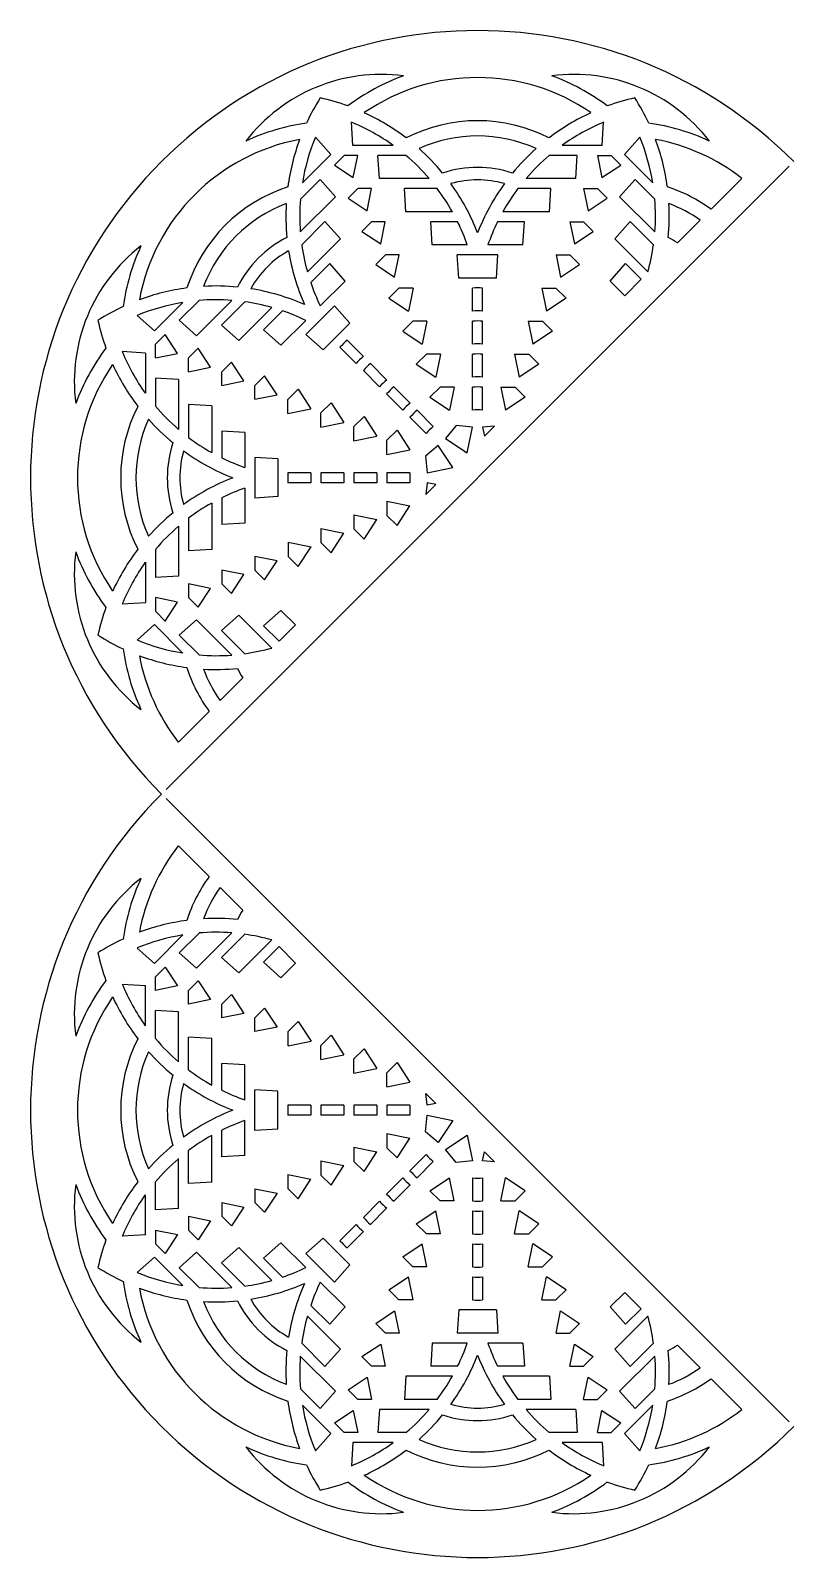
# Model space of a CAD drawing. Extents: x 56 to 304, y -10 to 237.
# Drawn here: x 56.2 to 179.6, y -10.1 to 237.4 of the extents above; entities that cross this region are included whole.
import ezdxf

# ---------------------------------------------------------------- set-up
doc = ezdxf.new("R2010")
doc.units = 0
doc.layers.get('0').update_dxf_attribs({"linetype": 'CONTINUOUS'})

msp = doc.modelspace()

# ---------------------------------------------------------------- linework, layer by layer
for p, q in [((108.53, 218.78), (108.31, 222.54)), ((148.97, 218.78), (149.19, 222.54)), ((104.95, 217.3), (102.45, 220.11)), ((115.05, 218.78), (108.53, 218.78)), ((148.97, 218.78), (142.45, 218.78)), ((152.55, 217.3), (155.05, 220.11)), ((78.22, 114.37), (179.28, 215.43)), ((104.95, 217.3), (100.34, 212.69)), ((105.53, 215.59), (107.1, 217.16)), ((105.53, 215.59), (108.59, 213.57)), ((109.33, 217.16), (107.1, 217.16)), ((108.59, 213.57), (109.33, 217.16)), ((117.12, 217.16), (112.59, 217.16)), ((112.82, 213.4), (112.59, 217.16)), ((144.91, 217.16), (140.37, 217.16)), ((144.68, 213.4), (144.91, 217.16)), ((148.17, 217.16), (148.91, 213.57)), ((148.17, 217.16), (150.4, 217.16)), ((148.91, 213.57), (151.97, 215.59)), ((151.97, 215.59), (150.4, 217.16)), ((157.16, 212.69), (152.55, 217.3)), ((103.22, 213.28), (100.02, 210.07)), ((105.72, 210.46), (103.22, 213.28)), ((120.9, 213.4), (112.82, 213.4)), ((144.68, 213.4), (136.6, 213.4)), ((151.78, 210.46), (154.28, 213.28)), ((157.48, 210.07), (154.28, 213.28)), ((166.62, 208.43), (171.62, 213.43)), ((105.72, 210.46), (100, 204.75)), ((107.76, 210.21), (109.33, 211.78)), ((111.56, 211.78), (109.33, 211.78)), ((110.82, 208.19), (111.56, 211.78)), ((122.21, 211.78), (116.88, 211.78)), ((117.11, 208.02), (116.88, 211.78)), ((140.62, 211.78), (135.29, 211.78)), ((140.39, 208.02), (140.62, 211.78)), ((145.94, 211.78), (148.17, 211.78)), ((145.94, 211.78), (146.68, 208.19)), ((149.74, 210.21), (148.17, 211.78)), ((157.5, 204.75), (151.78, 210.46)), ((107.76, 210.21), (110.82, 208.19)), ((124.66, 208.02), (117.11, 208.02)), ((140.39, 208.02), (132.84, 208.02)), ((146.68, 208.19), (149.74, 210.21)), ((103.99, 206.44), (100.23, 202.68)), ((106.49, 203.63), (103.99, 206.44)), ((109.99, 204.83), (111.56, 206.4)), ((113.78, 206.4), (111.56, 206.4)), ((113.05, 202.81), (113.78, 206.4)), ((121.4, 202.65), (121.17, 206.4)), ((125.52, 206.4), (121.17, 206.4)), ((136.33, 206.4), (131.98, 206.4)), ((136.1, 202.65), (136.33, 206.4)), ((143.72, 206.4), (144.45, 202.81)), ((143.72, 206.4), (145.94, 206.4)), ((147.51, 204.83), (145.94, 206.4)), ((151.01, 203.63), (153.51, 206.44)), ((157.27, 202.68), (153.51, 206.44)), ((161.18, 202.99), (164.85, 206.66)), ((106.49, 203.63), (101.15, 198.29)), ((109.99, 204.83), (113.05, 202.81)), ((144.45, 202.81), (147.51, 204.83)), ((156.35, 198.29), (151.01, 203.63)), ((112.22, 199.45), (113.79, 201.02)), ((116.01, 201.02), (113.79, 201.02)), ((115.28, 197.43), (116.01, 201.02)), ((127.08, 202.65), (121.4, 202.65)), ((132.04, 201.02), (125.46, 201.02)), ((125.68, 197.27), (125.46, 201.02)), ((136.1, 202.65), (130.42, 202.65)), ((131.82, 197.27), (132.04, 201.02)), ((141.49, 201.02), (142.22, 197.43)), ((141.49, 201.02), (143.71, 201.02)), ((145.28, 199.45), (143.71, 201.02)), ((104.77, 199.61), (101.69, 196.53)), ((107.26, 196.79), (104.77, 199.61)), ((112.22, 199.45), (115.28, 197.43)), ((142.22, 197.43), (145.28, 199.45)), ((150.24, 196.79), (152.73, 199.61)), ((155.27, 197.07), (152.73, 199.61)), ((107.26, 196.79), (103.24, 192.77)), ((114.36, 194), (116, 195.63)), ((118.31, 195.63), (116, 195.63)), ((118.31, 195.63), (117.54, 191.9)), ((131.82, 197.27), (125.68, 197.27)), ((127.94, 191.92), (127.94, 195.65)), ((129.56, 191.92), (129.56, 195.65)), ((139.15, 195.65), (141.46, 195.65)), ((139.15, 195.65), (139.92, 191.92)), ((143.1, 194.02), (141.46, 195.65)), ((152.61, 194.42), (150.24, 196.79)), ((152.61, 194.42), (155.27, 197.07)), ((80.96, 193.31), (76.35, 188.71)), ((83.58, 193.63), (80.37, 190.43)), ((88.9, 193.65), (83.19, 187.93)), ((90.98, 193.42), (87.21, 189.66)), ((114.36, 194), (117.54, 191.9)), ((143.1, 194.02), (139.92, 191.92)), ((73.54, 191.2), (76.35, 188.71)), ((95.37, 192.5), (90.03, 187.16)), ((97.12, 191.96), (94.05, 188.89)), ((105.54, 192.77), (100.88, 188.11)), ((108.03, 189.95), (105.54, 192.77)), ((83.19, 187.93), (80.37, 190.43)), ((90.03, 187.16), (87.21, 189.66)), ((96.86, 186.39), (94.05, 188.89)), ((100.88, 190.41), (96.86, 186.39)), ((108.03, 189.95), (103.7, 185.62)), ((116.6, 188.67), (118.23, 190.3)), ((116.6, 188.67), (119.78, 186.57)), ((120.54, 190.3), (118.23, 190.3)), ((120.54, 190.3), (119.78, 186.57)), ((127.94, 186.57), (127.94, 190.3)), ((129.56, 186.57), (129.56, 190.3)), ((136.96, 190.3), (137.72, 186.57)), ((136.96, 190.3), (139.27, 190.3)), ((140.9, 188.67), (137.72, 186.57)), ((140.9, 188.67), (139.27, 190.3)), ((78.07, 188.12), (76.49, 186.55)), ((76.49, 184.32), (76.49, 186.55)), ((80.09, 185.06), (78.07, 188.12)), ((83.44, 185.89), (81.87, 184.32)), ((85.46, 182.83), (83.44, 185.89)), ((103.7, 185.62), (100.88, 188.11)), ((109.07, 183.43), (106.43, 186.07)), ((110.22, 184.58), (107.58, 187.22)), ((74.87, 185.12), (71.11, 185.35)), ((74.87, 185.12), (74.87, 178.6)), ((76.49, 184.32), (80.09, 185.06)), ((81.87, 182.09), (81.87, 184.32)), ((88.82, 183.66), (87.25, 182.09)), ((90.84, 180.6), (88.82, 183.66)), ((114, 180.8), (111.36, 183.44)), ((118.81, 183.32), (120.44, 184.95)), ((118.81, 183.32), (121.99, 181.22)), ((122.76, 184.95), (120.44, 184.95)), ((122.76, 184.95), (121.99, 181.22)), ((127.94, 181.22), (127.94, 184.95)), ((129.56, 181.22), (129.56, 184.95)), ((134.74, 184.95), (135.51, 181.22)), ((134.74, 184.95), (137.05, 184.95)), ((138.69, 183.32), (135.51, 181.22)), ((138.69, 183.32), (137.05, 184.95)), ((76.49, 181.06), (76.49, 176.53)), ((80.25, 180.83), (76.49, 181.06)), ((80.25, 180.83), (80.25, 172.75)), ((81.87, 182.09), (85.46, 182.83)), ((87.25, 179.87), (87.25, 182.09)), ((94.2, 181.44), (92.63, 179.86)), ((96.22, 178.37), (94.2, 181.44)), ((112.85, 179.65), (110.22, 182.29)), ((87.25, 179.87), (90.84, 180.6)), ((92.63, 177.64), (92.63, 179.86)), ((92.63, 177.64), (96.22, 178.37)), ((99.64, 179.25), (98, 177.61)), ((99.64, 179.25), (101.73, 176.07)), ((116.64, 175.87), (114, 178.5)), ((117.79, 177.01), (115.15, 179.65)), ((121.03, 177.97), (122.66, 179.6)), ((124.97, 179.6), (122.66, 179.6)), ((124.97, 179.6), (124.21, 175.87)), ((127.94, 175.87), (127.94, 179.6)), ((129.56, 175.87), (129.56, 179.6)), ((132.53, 179.6), (134.84, 179.6)), ((132.53, 179.6), (133.29, 175.87)), ((136.47, 177.97), (134.84, 179.6)), ((81.87, 176.77), (81.87, 171.44)), ((85.63, 176.54), (81.87, 176.77)), ((85.63, 176.54), (85.63, 168.99)), ((98, 175.3), (98, 177.61)), ((98, 175.3), (101.73, 176.07)), ((104.98, 177.06), (103.35, 175.42)), ((104.98, 177.06), (107.08, 173.88)), ((121.57, 173.23), (118.93, 175.87)), ((121.03, 177.97), (124.21, 175.87)), ((136.47, 177.97), (133.29, 175.87)), ((103.35, 173.11), (103.35, 175.42)), ((103.35, 173.11), (107.08, 173.88)), ((110.33, 174.84), (108.7, 173.21)), ((110.33, 174.84), (112.43, 171.66)), ((120.42, 172.08), (117.78, 174.72)), ((125.25, 173.36), (123.53, 171.27)), ((127.94, 173.1), (125.25, 173.36)), ((131.48, 173.29), (129.56, 173.1)), ((129.86, 171.66), (131.48, 173.29)), ((87.25, 172.48), (87.25, 168.14)), ((91.01, 172.25), (87.25, 172.48)), ((91.01, 172.25), (91.01, 166.57)), ((108.7, 170.9), (108.7, 173.21)), ((108.7, 170.9), (112.43, 171.66)), ((115.68, 172.62), (114.05, 170.99)), ((114.05, 168.68), (114.05, 170.99)), ((115.68, 172.62), (117.78, 169.44)), ((123.53, 171.27), (127.08, 168.93)), ((127.08, 168.93), (127.94, 173.1)), ((129.56, 173.1), (129.86, 171.66)), ((114.05, 168.68), (117.78, 169.44)), ((122.38, 170.13), (120.29, 168.41)), ((120.29, 168.41), (120.55, 165.71)), ((124.72, 166.57), (122.38, 170.13)), ((92.63, 168.19), (92.63, 161.61)), ((96.38, 167.97), (92.63, 168.19)), ((96.38, 167.97), (96.38, 161.84)), ((120.55, 165.71), (124.72, 166.57)), ((101.73, 165.71), (98, 165.71)), ((101.73, 164.09), (98, 164.09)), ((107.08, 165.71), (103.35, 165.71)), ((107.08, 164.09), (103.35, 164.09)), ((112.43, 165.71), (108.7, 165.71)), ((112.43, 164.09), (108.7, 164.09)), ((117.78, 165.71), (114.05, 165.71)), ((117.78, 164.09), (114.05, 164.09)), ((120.55, 164.09), (120.36, 162.17)), ((120.36, 162.17), (121.99, 163.79)), ((121.99, 163.79), (120.55, 164.09)), ((87.25, 161.67), (87.25, 157.32)), ((91.01, 163.24), (91.01, 157.55)), ((96.38, 161.84), (92.63, 161.61)), ((114.05, 161.12), (117.78, 160.36)), ((114.05, 161.12), (114.05, 158.81)), ((85.63, 160.81), (85.63, 153.26)), ((108.7, 158.91), (112.43, 158.14)), ((108.7, 158.91), (108.7, 156.6)), ((115.68, 157.18), (114.05, 158.81)), ((115.68, 157.18), (117.78, 160.36)), ((80.25, 157.05), (80.25, 148.97)), ((81.87, 158.36), (81.87, 153.03)), ((91.01, 157.55), (87.25, 157.32)), ((103.35, 156.69), (107.08, 155.93)), ((103.35, 156.69), (103.35, 154.38)), ((110.33, 154.96), (108.7, 156.6)), ((110.33, 154.96), (112.43, 158.14)), ((98.02, 154.46), (101.75, 153.69)), ((98.02, 154.46), (98.02, 152.15)), ((99.65, 150.51), (101.75, 153.69)), ((104.98, 152.75), (103.35, 154.38)), ((104.98, 152.75), (107.08, 155.93)), ((74.87, 151.2), (74.87, 144.68)), ((76.49, 153.28), (76.49, 148.74)), ((85.63, 153.26), (81.87, 153.03)), ((96.22, 151.43), (92.63, 152.16)), ((92.63, 152.16), (92.63, 149.94)), ((94.2, 148.37), (96.22, 151.43)), ((99.65, 150.51), (98.02, 152.15)), ((80.25, 148.97), (76.49, 148.74)), ((90.84, 149.2), (87.25, 149.94)), ((87.25, 149.94), (87.25, 147.71)), ((88.82, 146.14), (90.84, 149.2)), ((94.2, 148.37), (92.63, 149.94)), ((85.46, 146.97), (81.87, 147.71)), ((81.87, 147.71), (81.87, 145.48)), ((83.44, 143.91), (85.46, 146.97)), ((88.82, 146.14), (87.25, 147.71)), ((71.11, 144.46), (74.87, 144.68)), ((80.09, 144.74), (76.49, 145.48)), ((76.49, 145.48), (76.49, 143.26)), ((78.07, 141.68), (80.09, 144.74)), ((83.44, 143.91), (81.87, 145.48)), ((76.35, 141.1), (73.54, 138.6)), ((76.35, 141.1), (80.96, 136.49)), ((78.07, 141.68), (76.49, 143.26)), ((83.19, 141.87), (80.37, 139.37)), ((83.19, 141.87), (88.9, 136.16)), ((90.03, 142.64), (87.21, 140.15)), ((90.03, 142.64), (95.37, 137.3)), ((96.86, 143.41), (94.05, 140.92)), ((96.86, 143.41), (99.23, 141.04)), ((80.37, 139.37), (83.58, 136.17)), ((87.21, 140.15), (90.98, 136.38)), ((94.05, 140.92), (96.58, 138.39)), ((96.58, 138.39), (99.23, 141.04)), ((86.99, 128.8), (90.67, 132.47)), ((80.23, 122.03), (85.22, 127.03)), ((78.22, 112.9), (179.28, 11.84)), ((80.23, 105.24), (85.22, 100.24)), ((86.99, 98.47), (90.67, 94.8)), ((76.35, 86.17), (80.96, 90.78)), ((80.37, 87.9), (83.58, 91.1)), ((83.19, 85.4), (88.9, 91.12)), ((87.21, 87.13), (90.98, 90.89)), ((90.03, 84.63), (95.37, 89.97)), ((76.35, 86.17), (73.54, 88.67)), ((83.19, 85.4), (80.37, 87.9)), ((90.03, 84.63), (87.21, 87.13)), ((94.05, 86.35), (96.58, 88.89)), ((96.58, 88.89), (99.23, 86.23)), ((78.07, 85.59), (76.49, 84.02)), ((78.07, 85.59), (80.09, 82.53)), ((96.86, 83.86), (94.05, 86.35)), ((96.86, 83.86), (99.23, 86.23)), ((71.11, 82.82), (74.87, 82.59)), ((74.87, 76.07), (74.87, 82.59)), ((76.49, 81.79), (76.49, 84.02)), ((80.09, 82.53), (76.49, 81.79)), ((83.44, 83.36), (81.87, 81.79)), ((81.87, 79.56), (81.87, 81.79)), ((83.44, 83.36), (85.46, 80.3)), ((85.46, 80.3), (81.87, 79.56)), ((88.82, 81.13), (87.25, 79.56)), ((87.25, 77.34), (87.25, 79.56)), ((88.82, 81.13), (90.84, 78.07)), ((76.49, 74), (76.49, 78.53)), ((80.25, 78.3), (76.49, 78.53)), ((80.25, 70.22), (80.25, 78.3)), ((90.84, 78.07), (87.25, 77.34)), ((94.2, 78.9), (92.63, 77.33)), ((92.63, 75.11), (92.63, 77.33)), ((94.2, 78.9), (96.22, 75.84)), ((99.65, 76.76), (98.02, 75.12)), ((99.65, 76.76), (101.75, 73.58)), ((96.22, 75.84), (92.63, 75.11)), ((98.02, 72.81), (98.02, 75.12)), ((104.98, 74.53), (103.35, 72.89)), ((104.98, 74.53), (107.08, 71.35)), ((81.87, 68.91), (81.87, 74.24)), ((85.63, 74.01), (81.87, 74.24)), ((85.63, 66.46), (85.63, 74.01)), ((98.02, 72.81), (101.75, 73.58)), ((103.35, 70.58), (103.35, 72.89)), ((110.33, 72.31), (108.7, 70.68)), ((110.33, 72.31), (112.43, 69.13)), ((91.01, 69.72), (87.25, 69.95)), ((87.25, 65.61), (87.25, 69.95)), ((91.01, 64.04), (91.01, 69.72)), ((103.35, 70.58), (107.08, 71.35)), ((108.7, 68.37), (108.7, 70.68)), ((115.68, 70.09), (114.05, 68.46)), ((115.68, 70.09), (117.78, 66.91)), ((108.7, 68.37), (112.43, 69.13)), ((114.05, 66.15), (114.05, 68.46)), ((114.05, 66.15), (117.78, 66.91)), ((92.63, 59.08), (92.63, 65.66)), ((96.38, 65.44), (92.63, 65.66)), ((96.38, 59.31), (96.38, 65.44)), ((120.55, 63.18), (120.36, 65.1)), ((120.36, 65.1), (121.99, 63.48)), ((101.73, 63.18), (98, 63.18)), ((107.08, 63.18), (103.35, 63.18)), ((112.43, 63.18), (108.7, 63.18)), ((117.78, 63.18), (114.05, 63.18)), ((121.99, 63.48), (120.55, 63.18)), ((91.01, 55.02), (91.01, 60.71)), ((101.73, 61.56), (98, 61.56)), ((107.08, 61.56), (103.35, 61.56)), ((112.43, 61.56), (108.7, 61.56)), ((117.78, 61.56), (114.05, 61.56)), ((120.29, 58.87), (120.55, 61.56)), ((120.55, 61.56), (124.72, 60.7)), ((124.72, 60.7), (122.38, 57.15)), ((85.63, 50.73), (85.63, 58.28)), ((87.25, 54.79), (87.25, 59.14)), ((96.38, 59.31), (92.63, 59.08)), ((114.05, 58.59), (114.05, 56.28)), ((114.05, 58.59), (117.78, 57.83)), ((115.68, 54.65), (117.78, 57.83)), ((122.38, 57.15), (120.29, 58.87)), ((123.53, 56), (127.08, 58.34)), ((127.08, 58.34), (127.94, 54.17)), ((80.25, 46.44), (80.25, 54.52)), ((81.87, 50.5), (81.87, 55.83)), ((91.01, 55.02), (87.25, 54.79)), ((108.7, 56.38), (112.43, 55.61)), ((108.7, 56.38), (108.7, 54.07)), ((110.33, 52.43), (112.43, 55.61)), ((115.68, 54.65), (114.05, 56.28)), ((120.42, 55.19), (117.78, 52.55)), ((125.25, 53.91), (123.53, 56)), ((129.56, 54.17), (129.86, 55.61)), ((129.86, 55.61), (131.48, 53.98)), ((103.35, 54.16), (107.08, 53.4)), ((103.35, 54.16), (103.35, 51.85)), ((104.98, 50.22), (107.08, 53.4)), ((110.33, 52.43), (108.7, 54.07)), ((121.57, 54.04), (118.93, 51.4)), ((127.94, 54.17), (125.25, 53.91)), ((131.48, 53.98), (129.56, 54.17)), ((76.49, 46.21), (76.49, 50.75)), ((85.63, 50.73), (81.87, 50.5)), ((92.63, 49.63), (96.22, 48.9)), ((92.63, 49.63), (92.63, 47.41)), ((98, 51.97), (98, 49.66)), ((98, 51.97), (101.73, 51.2)), ((99.64, 48.02), (98, 49.66)), ((99.64, 48.02), (101.73, 51.2)), ((104.98, 50.22), (103.35, 51.85)), ((116.64, 51.41), (114, 48.77)), ((117.79, 50.26), (115.15, 47.62)), ((121.03, 49.3), (124.21, 51.4)), ((124.97, 47.67), (124.21, 51.4)), ((127.94, 51.4), (127.94, 47.67)), ((129.56, 51.4), (129.56, 47.67)), ((132.53, 47.67), (133.29, 51.4)), ((136.47, 49.3), (133.29, 51.4)), ((74.87, 42.15), (74.87, 48.67)), ((87.25, 47.41), (90.84, 46.67)), ((87.25, 47.41), (87.25, 45.18)), ((94.2, 45.84), (92.63, 47.41)), ((96.22, 48.9), (94.2, 45.84)), ((112.85, 47.62), (110.22, 44.99)), ((121.03, 49.3), (122.66, 47.67)), ((124.97, 47.67), (122.66, 47.67)), ((132.53, 47.67), (134.84, 47.67)), ((136.47, 49.3), (134.84, 47.67)), ((80.25, 46.44), (76.49, 46.21)), ((81.87, 45.18), (81.87, 42.95)), ((81.87, 45.18), (85.46, 44.44)), ((88.82, 43.61), (87.25, 45.18)), ((90.84, 46.67), (88.82, 43.61)), ((114, 46.48), (111.36, 43.84)), ((118.81, 43.95), (121.99, 46.05)), ((122.76, 42.32), (121.99, 46.05)), ((127.94, 46.05), (127.94, 42.32)), ((129.56, 46.05), (129.56, 42.32)), ((134.74, 42.32), (135.51, 46.05)), ((138.69, 43.95), (135.51, 46.05)), ((74.87, 42.15), (71.11, 41.93)), ((76.49, 42.95), (80.09, 42.21)), ((76.49, 42.95), (76.49, 40.73)), ((80.09, 42.21), (78.07, 39.15)), ((83.44, 41.38), (81.87, 42.95)), ((85.46, 44.44), (83.44, 41.38)), ((109.07, 43.84), (106.43, 41.2)), ((110.22, 42.69), (107.58, 40.05)), ((118.81, 43.95), (120.44, 42.32)), ((122.76, 42.32), (120.44, 42.32)), ((134.74, 42.32), (137.05, 42.32)), ((138.69, 43.95), (137.05, 42.32)), ((78.07, 39.15), (76.49, 40.73)), ((90.03, 40.11), (87.21, 37.62)), ((95.37, 34.77), (90.03, 40.11)), ((96.86, 40.88), (94.05, 38.39)), ((100.88, 36.86), (96.86, 40.88)), ((103.7, 41.65), (100.88, 39.16)), ((108.03, 37.32), (103.7, 41.65)), ((116.6, 38.61), (119.78, 40.7)), ((120.54, 36.97), (119.78, 40.7)), ((127.94, 40.7), (127.94, 36.97)), ((129.56, 40.7), (129.56, 36.97)), ((136.96, 36.97), (137.72, 40.7)), ((140.9, 38.61), (137.72, 40.7)), ((73.54, 36.07), (76.35, 38.57)), ((80.96, 33.96), (76.35, 38.57)), ((83.19, 39.34), (80.37, 36.84)), ((88.9, 33.62), (83.19, 39.34)), ((90.98, 33.85), (87.21, 37.62)), ((97.12, 35.31), (94.05, 38.39)), ((105.54, 34.5), (100.88, 39.16)), ((108.03, 37.32), (105.54, 34.5)), ((116.6, 38.61), (118.23, 36.97)), ((140.9, 38.61), (139.27, 36.97)), ((83.58, 33.64), (80.37, 36.84)), ((114.36, 33.27), (117.54, 35.37)), ((118.31, 31.64), (117.54, 35.37)), ((120.54, 36.97), (118.23, 36.97)), ((127.94, 35.36), (127.94, 31.62)), ((129.56, 35.36), (129.56, 31.62)), ((136.96, 36.97), (139.27, 36.97)), ((139.15, 31.62), (139.92, 35.36)), ((143.1, 33.26), (139.92, 35.36)), ((107.26, 30.48), (103.24, 34.5)), ((114.36, 33.27), (116, 31.64)), ((143.1, 33.26), (141.46, 31.62)), ((152.61, 32.85), (150.24, 30.48)), ((152.61, 32.85), (155.27, 30.2)), ((104.77, 27.67), (101.69, 30.74)), ((107.26, 30.48), (104.77, 27.67)), ((112.22, 27.82), (115.28, 29.84)), ((115.28, 29.84), (116.01, 26.25)), ((118.31, 31.64), (116, 31.64)), ((125.68, 30.01), (125.46, 26.25)), ((131.82, 30.01), (125.68, 30.01)), ((131.82, 30.01), (132.04, 26.25)), ((139.15, 31.62), (141.46, 31.62)), ((141.49, 26.25), (142.22, 29.84)), ((142.22, 29.84), (145.28, 27.82)), ((150.24, 30.48), (152.73, 27.67)), ((155.27, 30.2), (152.73, 27.67)), ((106.49, 23.65), (101.15, 28.99)), ((112.22, 27.82), (113.79, 26.25)), ((145.28, 27.82), (143.71, 26.25)), ((156.35, 28.99), (151.01, 23.65)), ((116.01, 26.25), (113.79, 26.25)), ((132.04, 26.25), (125.46, 26.25)), ((141.49, 26.25), (143.71, 26.25)), ((105.72, 16.81), (100, 22.52)), ((103.99, 20.83), (100.23, 24.6)), ((106.49, 23.65), (103.99, 20.83)), ((109.99, 22.44), (113.05, 24.46)), ((109.99, 22.44), (111.56, 20.87)), ((113.05, 24.46), (113.78, 20.87)), ((121.4, 24.63), (121.17, 20.87)), ((127.08, 24.63), (121.4, 24.63)), ((136.1, 24.63), (130.42, 24.63)), ((136.1, 24.63), (136.33, 20.87)), ((143.72, 20.87), (144.45, 24.46)), ((144.45, 24.46), (147.51, 22.44)), ((147.51, 22.44), (145.94, 20.87)), ((151.01, 23.65), (153.51, 20.83)), ((157.5, 22.52), (151.78, 16.81)), ((157.27, 24.6), (153.51, 20.83)), ((161.18, 24.29), (164.85, 20.61)), ((113.78, 20.87), (111.56, 20.87)), ((125.52, 20.87), (121.17, 20.87)), ((136.33, 20.87), (131.98, 20.87)), ((143.72, 20.87), (145.94, 20.87)), ((107.76, 17.07), (110.82, 19.09)), ((110.82, 19.09), (111.56, 15.49)), ((117.11, 19.25), (116.88, 15.49)), ((124.66, 19.25), (117.11, 19.25)), ((140.39, 19.25), (132.84, 19.25)), ((140.39, 19.25), (140.62, 15.49)), ((145.94, 15.49), (146.68, 19.09)), ((146.68, 19.09), (149.74, 17.07)), ((166.62, 18.84), (171.62, 13.85)), ((103.22, 14), (100.02, 17.2)), ((105.72, 16.81), (103.22, 14)), ((107.76, 17.07), (109.33, 15.49)), ((111.56, 15.49), (109.33, 15.49)), ((122.21, 15.49), (116.88, 15.49)), ((140.62, 15.49), (135.29, 15.49)), ((145.94, 15.49), (148.17, 15.49)), ((149.74, 17.07), (148.17, 15.49)), ((151.78, 16.81), (154.28, 14)), ((157.48, 17.2), (154.28, 14)), ((104.95, 9.98), (100.34, 14.58)), ((105.53, 11.69), (108.59, 13.71)), ((108.59, 13.71), (109.33, 10.11)), ((112.82, 13.87), (112.59, 10.11)), ((120.9, 13.87), (112.82, 13.87)), ((144.68, 13.87), (136.6, 13.87)), ((144.68, 13.87), (144.91, 10.11)), ((148.17, 10.11), (148.91, 13.71)), ((148.91, 13.71), (151.97, 11.69)), ((157.16, 14.58), (152.55, 9.98)), ((104.95, 9.98), (102.45, 7.16)), ((105.53, 11.69), (107.1, 10.11)), ((109.33, 10.11), (107.1, 10.11)), ((117.12, 10.11), (112.59, 10.11)), ((144.91, 10.11), (140.37, 10.11)), ((148.17, 10.11), (150.4, 10.11)), ((151.97, 11.69), (150.4, 10.11)), ((152.55, 9.98), (155.05, 7.16)), ((108.53, 8.49), (108.31, 4.73)), ((115.05, 8.49), (108.53, 8.49)), ((148.97, 8.49), (142.45, 8.49)), ((148.97, 8.49), (149.19, 4.73))]:
    msp.add_line(p, q)
for centre, radius, start, end in [((128.75, 164.9), 72.5, 45, 225), ((113.17, 202.51), 27.79, 82.6532, 142.3468), ((144.33, 202.51), 27.79, 37.6532, 97.3468), ((128.75, 197.27), 34.94, 110.1267, 127.0039), ((128.75, 197.27), 32.51, 55.5806, 124.4194), ((128.75, 197.27), 34.94, 52.9961, 69.8733), ((133.32, 207.32), 35.66, 147.507, 155), ((95.52, 191.66), 35.66, 70, 77.493), ((161.98, 191.66), 35.66, 102.507, 110), ((124.18, 207.32), 35.66, 25, 32.493), ((95.52, 191.66), 35.66, 52.6202, 65.3846), ((161.98, 191.66), 35.66, 114.6154, 127.3798), ((105.86, 187.79), 34.94, 97.9961, 114.8733), ((95.52, 191.66), 33.42, 54.2526, 67.5106), ((128.75, 197.27), 25.51, 63.0095, 116.9905), ((128.75, 197.27), 23.04, 65.7015, 114.2985), ((161.98, 191.66), 33.42, 112.4894, 125.7474), ((151.64, 187.79), 34.94, 65.1267, 82.0039), ((105.86, 187.79), 32.51, 100.5806, 169.4194), ((133.32, 207.32), 35.66, 159.6154, 172.3798), ((133.32, 207.32), 33.42, 157.4894, 170.7474), ((95.52, 191.66), 35.66, 39.3947, 48.2494), ((161.98, 191.66), 35.66, 131.7506, 140.6053), ((124.18, 207.32), 33.42, 9.2526, 22.5106), ((151.64, 187.79), 32.51, 52.0685, 79.4194), ((124.18, 207.32), 35.66, 7.6202, 20.3846), ((95.52, 191.66), 33.42, 40.5901, 49.7288), ((161.98, 191.66), 33.42, 130.2712, 139.4099), ((128.75, 197.27), 17.95, 71.5868, 108.4132), ((128.75, 197.27), 15.92, 74.1525, 105.8475), ((105.86, 187.79), 25.51, 108.0095, 161.9905), ((95.52, 191.66), 33.42, 29.32, 37.0158), ((95.52, 191.66), 35.66, 21.2927, 35.9203), ((161.98, 191.66), 35.66, 144.0797, 158.7073), ((161.98, 191.66), 33.42, 142.9842, 150.68), ((151.64, 187.79), 25.51, 54.0214, 71.9905), ((105.86, 187.79), 23.04, 110.7015, 159.2985), ((133.32, 207.32), 35.66, 176.7506, 185.6053), ((133.32, 207.32), 33.42, 175.2712, 184.4099), ((124.18, 207.32), 33.42, 355.5901, 4.7288), ((124.18, 207.32), 35.66, 354.3947, 3.2494), ((151.64, 187.79), 23.04, 54.9979, 69.2985), ((95.52, 191.66), 33.42, 19.1916, 26.1727), ((161.98, 191.66), 33.42, 153.8273, 160.8084), ((105.86, 187.79), 17.95, 116.5868, 153.4132), ((151.64, 187.79), 17.95, 57.8795, 63.4132), ((91.14, 180.48), 27.79, 127.6532, 187.3468), ((105.86, 187.79), 34.94, 155.1267, 172.0039), ((105.86, 187.79), 15.92, 119.1525, 150.8475), ((133.32, 207.32), 35.66, 189.0797, 203.7073), ((133.32, 207.32), 33.42, 187.9842, 195.68), ((124.18, 207.32), 33.42, 344.32, 352.0158), ((86.33, 160.33), 35.66, 97.6202, 110.3846), ((86.33, 160.33), 35.66, 84.3947, 93.2494), ((133.32, 207.32), 33.42, 198.8273, 205.8084), ((128.75, 180.95), 14.72, 86.8376, 93.1624), ((86.33, 160.33), 33.42, 99.2526, 112.5106), ((86.33, 160.33), 33.42, 85.5901, 94.7288), ((86.33, 160.33), 33.42, 74.32, 82.0158), ((86.33, 160.33), 35.66, 66.2927, 80.9203), ((86.33, 160.33), 35.66, 115, 122.493), ((86.33, 160.33), 33.42, 64.1916, 71.1727), ((128.75, 180.95), 11, 85.765, 94.235), ((101.99, 198.13), 35.66, 192.507, 200), ((128.75, 175.6), 14.72, 86.8376, 93.1624), ((96.38, 164.9), 34.94, 142.9961, 159.8733), ((117.4, 176.25), 14.72, 131.8376, 138.1624), ((128.75, 175.6), 11, 85.765, 94.235), ((96.38, 164.9), 32.51, 145.5806, 214.4194), ((101.99, 198.13), 35.66, 204.6154, 217.3798), ((101.99, 198.13), 33.42, 202.4894, 215.7474), ((117.4, 176.25), 11, 130.765, 139.235), ((121.19, 172.47), 14.72, 131.8376, 138.1624), ((128.75, 170.25), 14.72, 86.8376, 93.1624), ((121.19, 172.47), 11, 130.765, 139.235), ((128.75, 170.25), 11, 85.765, 94.235), ((124.97, 168.68), 14.72, 131.8376, 138.1624), ((128.75, 164.9), 14.72, 86.8376, 93.1624), ((96.38, 164.9), 25.51, 153.0095, 206.9905), ((101.99, 198.13), 33.42, 220.2712, 229.4099), ((124.97, 168.68), 11, 130.765, 139.235), ((128.75, 164.9), 14.72, 131.8376, 138.1624), ((128.75, 164.9), 11, 85.765, 94.235), ((96.38, 164.9), 23.04, 155.7015, 204.2985), ((101.99, 198.13), 35.66, 221.7506, 230.6053), ((101.99, 198.13), 33.42, 232.9842, 240.68), ((128.75, 164.9), 11, 130.765, 139.235), ((96.38, 164.9), 17.95, 161.5868, 198.4132), ((96.38, 164.9), 15.92, 164.1525, 195.8475), ((101.99, 198.13), 35.66, 234.0797, 248.7073), ((101.99, 198.13), 33.42, 243.8273, 250.8084), ((101.99, 131.67), 35.66, 111.2927, 125.9203), ((112.7, 164.9), 14.72, 176.8376, 183.1624), ((112.7, 164.9), 11, 175.765, 184.235), ((118.05, 164.9), 14.72, 176.8376, 183.1624), ((118.05, 164.9), 11, 175.765, 184.235), ((123.4, 164.9), 14.72, 176.8376, 183.1624), ((123.4, 164.9), 11, 175.765, 184.235), ((128.75, 164.9), 14.72, 176.8376, 183.1624), ((128.75, 164.9), 11, 175.765, 184.235), ((101.99, 131.67), 33.42, 109.1916, 116.1727), ((101.99, 131.67), 35.66, 129.3947, 138.2494), ((101.99, 131.67), 33.42, 119.32, 127.0158), ((101.99, 131.67), 33.42, 130.5901, 139.7288), ((91.14, 149.32), 27.79, 172.6532, 232.3468), ((96.38, 164.9), 34.94, 200.1267, 217.0039), ((101.99, 131.67), 35.66, 142.6202, 155.3846), ((101.99, 131.67), 33.42, 144.2526, 157.5106), ((101.99, 131.67), 35.66, 160, 167.493), ((86.33, 169.48), 35.66, 237.507, 245), ((105.86, 142.02), 34.94, 187.9961, 204.8733), ((86.33, 169.48), 33.42, 247.4894, 260.7474), ((86.33, 169.48), 33.42, 265.2712, 274.4099), ((86.33, 169.48), 33.42, 277.9842, 285.68), ((105.86, 142.02), 32.51, 190.5806, 217.9315), ((86.33, 169.48), 35.66, 249.6154, 262.3798), ((105.86, 142.02), 25.51, 198.0095, 215.9786), ((86.33, 169.48), 35.66, 266.7506, 275.6053), ((105.86, 142.02), 23.04, 200.7015, 215.0021), ((105.86, 142.02), 17.95, 206.5868, 212.1205), ((128.75, 62.37), 72.5, 135, 315), ((105.86, 85.26), 32.51, 142.0685, 169.4194), ((91.14, 77.95), 27.79, 127.6532, 187.3468), ((105.86, 85.26), 34.94, 155.1267, 172.0039), ((105.86, 85.26), 25.51, 144.0214, 161.9905), ((105.86, 85.26), 23.04, 144.9979, 159.2985), ((105.86, 85.26), 17.95, 147.8795, 153.4132), ((86.33, 57.8), 35.66, 97.6202, 110.3846), ((86.33, 57.8), 35.66, 84.3947, 93.2494), ((86.33, 57.8), 35.66, 115, 122.493), ((86.33, 57.8), 33.42, 99.2526, 112.5106), ((86.33, 57.8), 33.42, 85.5901, 94.7288), ((86.33, 57.8), 33.42, 74.32, 82.0158), ((101.99, 95.6), 35.66, 192.507, 200), ((96.38, 62.37), 34.94, 142.9961, 159.8733), ((101.99, 95.6), 33.42, 202.4894, 215.7474), ((96.38, 62.37), 32.51, 145.5806, 214.4194), ((101.99, 95.6), 35.66, 204.6154, 217.3798), ((96.38, 62.37), 25.51, 153.0095, 206.9905), ((96.38, 62.37), 23.04, 155.7015, 204.2985), ((101.99, 95.6), 35.66, 221.7506, 230.6053), ((101.99, 95.6), 33.42, 220.2712, 229.4099), ((96.38, 62.37), 17.95, 161.5868, 198.4132), ((101.99, 95.6), 33.42, 232.9842, 240.68), ((96.38, 62.37), 15.92, 164.1525, 195.8475), ((101.99, 95.6), 35.66, 234.0797, 248.7073), ((101.99, 95.6), 33.42, 243.8273, 250.8084), ((101.99, 29.14), 35.66, 111.2927, 125.9203), ((112.7, 62.37), 14.72, 176.8376, 183.1624), ((112.7, 62.37), 11, 175.765, 184.235), ((118.05, 62.37), 14.72, 176.8376, 183.1624), ((118.05, 62.37), 11, 175.765, 184.235), ((123.4, 62.37), 14.72, 176.8376, 183.1624), ((123.4, 62.37), 11, 175.765, 184.235), ((128.75, 62.37), 14.72, 176.8376, 183.1624), ((128.75, 62.37), 11, 175.765, 184.235), ((101.99, 29.14), 33.42, 109.1916, 116.1727), ((101.99, 29.14), 33.42, 119.32, 127.0158), ((101.99, 29.14), 35.66, 129.3947, 138.2494), ((101.99, 29.14), 33.42, 130.5901, 139.7288), ((128.75, 62.37), 11, 220.765, 229.235), ((128.75, 62.37), 14.72, 221.8376, 228.1624), ((91.14, 46.79), 27.79, 172.6532, 232.3468), ((96.38, 62.37), 34.94, 200.1267, 217.0039), ((101.99, 29.14), 35.66, 142.6202, 155.3846), ((124.97, 58.59), 11, 220.765, 229.235), ((128.75, 62.37), 11, 265.765, 274.235), ((101.99, 29.14), 33.42, 144.2526, 157.5106), ((121.19, 54.81), 11, 220.765, 229.235), ((124.97, 58.59), 14.72, 221.8376, 228.1624), ((128.75, 62.37), 14.72, 266.8376, 273.1624), ((121.19, 54.81), 14.72, 221.8376, 228.1624), ((128.75, 57.02), 11, 265.765, 274.235), ((117.4, 51.02), 11, 220.765, 229.235), ((128.75, 57.02), 14.72, 266.8376, 273.1624), ((101.99, 29.14), 35.66, 160, 167.493), ((117.4, 51.02), 14.72, 221.8376, 228.1624), ((128.75, 51.67), 11, 265.765, 274.235), ((86.33, 66.95), 35.66, 237.507, 245), ((86.33, 66.95), 33.42, 247.4894, 260.7474), ((86.33, 66.95), 33.42, 277.9842, 285.68), ((86.33, 66.95), 33.42, 288.8273, 295.8084), ((128.75, 51.67), 14.72, 266.8376, 273.1624), ((128.75, 46.32), 11, 265.765, 274.235), ((105.86, 39.49), 34.94, 187.9961, 204.8733), ((105.86, 39.49), 32.51, 190.5806, 259.4194), ((86.33, 66.95), 35.66, 249.6154, 262.3798), ((86.33, 66.95), 33.42, 265.2712, 274.4099), ((86.33, 66.95), 35.66, 279.0797, 293.7073), ((133.32, 19.95), 35.66, 156.2927, 170.9203), ((133.32, 19.95), 33.42, 154.1916, 161.1727), ((105.86, 39.49), 25.51, 198.0095, 251.9905), ((86.33, 66.95), 35.66, 266.7506, 275.6053), ((105.86, 39.49), 23.04, 200.7015, 249.2985), ((105.86, 39.49), 17.95, 206.5868, 243.4132), ((105.86, 39.49), 15.92, 209.1525, 240.8475), ((128.75, 46.32), 14.72, 266.8376, 273.1624), ((133.32, 19.95), 33.42, 164.32, 172.0158), ((124.18, 19.95), 33.42, 7.9842, 15.68), ((133.32, 19.95), 35.66, 174.3947, 183.2494), ((133.32, 19.95), 33.42, 175.5901, 184.7288), ((95.52, 35.61), 35.66, 324.0797, 338.7073), ((95.52, 35.61), 33.42, 333.8273, 340.8084), ((161.98, 35.61), 35.66, 201.2927, 215.9203), ((161.98, 35.61), 33.42, 199.1916, 206.1727), ((124.18, 19.95), 33.42, 355.2712, 4.4099), ((151.64, 39.49), 17.95, 296.5868, 302.1205), ((124.18, 19.95), 35.66, 356.7506, 5.6053), ((151.64, 39.49), 23.04, 290.7015, 305.0021), ((95.52, 35.61), 33.42, 322.9842, 330.68), ((161.98, 35.61), 33.42, 209.32, 217.0158), ((151.64, 39.49), 25.51, 288.0095, 305.9786), ((133.32, 19.95), 35.66, 187.6202, 200.3846), ((124.18, 19.95), 35.66, 339.6154, 352.3798), ((133.32, 19.95), 33.42, 189.2526, 202.5106), ((95.52, 35.61), 33.42, 310.2712, 319.4099), ((95.52, 35.61), 35.66, 311.7506, 320.6053), ((128.75, 30.01), 17.95, 251.5868, 288.4132), ((128.75, 30.01), 15.92, 254.1525, 285.8475), ((161.98, 35.61), 35.66, 219.3947, 228.2494), ((161.98, 35.61), 33.42, 220.5901, 229.7288), ((124.18, 19.95), 33.42, 337.4894, 350.7474), ((151.64, 39.49), 32.51, 280.5806, 307.9315), ((105.86, 39.49), 34.94, 245.1267, 262.0039), ((113.17, 24.76), 27.79, 217.6532, 277.3468), ((95.52, 35.61), 33.42, 292.4894, 305.7474), ((128.75, 30.01), 23.04, 245.7015, 294.2985), ((144.33, 24.76), 27.79, 262.6532, 322.3468), ((161.98, 35.61), 33.42, 234.2526, 247.5106), ((151.64, 39.49), 34.94, 277.9961, 294.8733), ((95.52, 35.61), 35.66, 294.6154, 307.3798), ((128.75, 30.01), 25.51, 243.0095, 296.9905), ((161.98, 35.61), 35.66, 232.6202, 245.3846), ((133.32, 19.95), 35.66, 205, 212.493), ((128.75, 30.01), 32.51, 235.5806, 304.4194), ((124.18, 19.95), 35.66, 327.507, 335), ((95.52, 35.61), 35.66, 282.507, 290), ((128.75, 30.01), 34.94, 232.9961, 249.8733), ((128.75, 30.01), 34.94, 290.1267, 307.0039), ((161.98, 35.61), 35.66, 250, 257.493)]:
    msp.add_arc(centre, radius, start, end)

doc.saveas('drawing.dxf')
